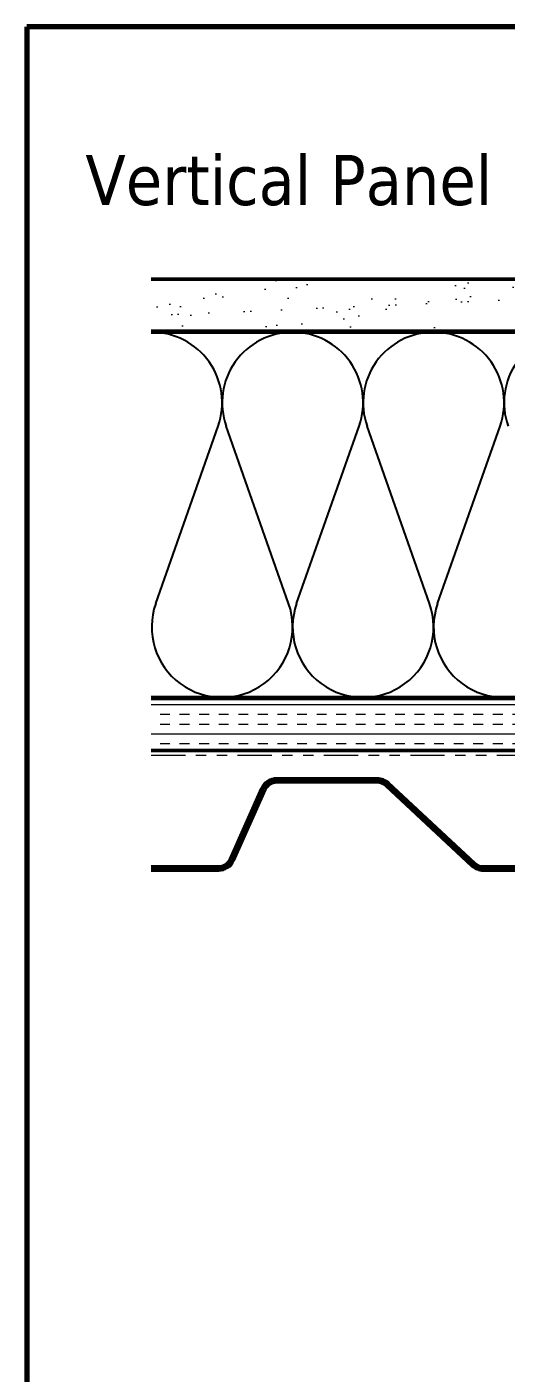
# Model space of a CAD drawing. Header units: inches. Extents: x 0.6 to 33.4, y 0.6 to 21.4.
# Drawn here: x 0.6 to 5.19, y 8.5 to 21.4 of the extents above; entities that cross this region are included whole.
import ezdxf

# ---------------------------------------------------------------- set-up
doc = ezdxf.new("R2010")
doc.units = ezdxf.units.IN
doc.header["$LTSCALE"] = 2
doc.header["$MEASUREMENT"] = 0
doc.linetypes.add('DOUBLE_DASH_CHAIN', pattern=[1.2403, 0.6614, -0.0827, 0.1654, -0.0827, 0.1654, -0.0827])
for name, color, linetype, lineweight in [('Border (ANSI)', 7, 'Continuous', 70), ('Hatch (ANSI)', 7, 'Continuous', 18), ('Sketch Geometry (ANSI)', 7, 'Continuous', 25), ('Symbol (ANSI)', 7, 'Continuous', 25), ('Visible (ANSI)', 7, 'Continuous', 50)]:
    doc.layers.add(name, color=color, linetype=linetype, lineweight=lineweight)
doc.styles.add('Note Text (ANSI)', font='tahoma.ttf')

# ---------------------------------------------------------------- blocks, each defined once
blk = doc.blocks.new('Borders ATAS A Border')
at = {"layer": 'Border (ANSI)'}
for p, q in [((0.3, 10.7), (0.3, 0.3)), ((16.7, 10.7), (0.3, 10.7))]:
    blk.add_line(p, q, dxfattribs=at)

msp = doc.modelspace()

# ---------------------------------------------------------------- hatches: boundary and pattern name
at = {"layer": 'Hatch (ANSI)', "true_color": 0x804000}
h = msp.add_hatch(dxfattribs=at)
h.set_pattern_fill('AR-SAND', color=36, scale=0.25, angle=45, style=0)
h.paths.add_polyline_path([(1.78949, 18.98404), (14.10476, 18.98404), (14.10476, 18.48404), (1.78949, 18.48404)])
h = msp.add_hatch(dxfattribs=at)
h.set_pattern_fill('INSUL', color=36, scale=0.75, style=0)
h.paths.add_polyline_path([(1.78949, 14.96404), (14.10476, 14.96404), (14.10476, 14.46404), (1.78949, 14.46404)])

# ---------------------------------------------------------------- linework, layer by layer
at = {"layer": 'Sketch Geometry (ANSI)', "color": 150, "true_color": 0x0080ff}
for p, q in [((1.83298, 15.87296), (2.43154, 17.57512)), ((3.10654, 15.87296), (2.50798, 17.57512)), ((3.18298, 15.87296), (3.78154, 17.57512)), ((4.45654, 15.87296), (3.85798, 17.57512)), ((4.53298, 15.87296), (5.13154, 17.57512))]:
    msp.add_line(p, q, dxfattribs=at)
for centre, start, end in [((1.79476, 17.79904), 340.626098, 90), ((3.14476, 17.79904), 90, 199.373902), ((3.14476, 17.79904), 340.626098, 90), ((4.49476, 17.79904), 90, 199.373902), ((4.49476, 17.79904), 340.626098, 90), ((5.84476, 17.79904), 90, 199.373902), ((2.46976, 15.64904), 160.626098, 19.373902), ((3.81976, 15.64904), 160.626098, 19.373902), ((5.16976, 15.64904), 160.626098, 19.373902)]:
    msp.add_arc(centre, 0.675, start, end, dxfattribs=at)
at = {"layer": 'Visible (ANSI)', "color": 36, "true_color": 0x804000}
for p, q in [((1.78949, 18.98404), (14.10476, 18.98404)), ((14.10476, 18.48404), (1.78949, 18.48404)), ((1.78949, 14.96404), (14.10476, 14.96404)), ((14.10476, 14.46404), (1.78949, 14.46404))]:
    msp.add_line(p, q, dxfattribs=at)
at = {"layer": 'Visible (ANSI)', "color": 150, "true_color": 0x0080ff}
for p, q in [((1.78949, 18.47404), (12.59476, 18.47404)), ((12.59476, 14.97404), (1.78949, 14.97404))]:
    msp.add_line(p, q, dxfattribs=at)
at = {"layer": 'Visible (ANSI)', "color": 30, "linetype": 'DOUBLE_DASH_CHAIN', "lineweight": 18, "ltscale": 0.247788, "true_color": 0xff8000}
for p, q in [((14.08276, 14.45404), (1.78949, 14.45404)), ((1.78949, 14.42204), (14.08276, 14.42204))]:
    msp.add_line(p, q, dxfattribs=at)
at = {"layer": 'Visible (ANSI)', "color": 5, "true_color": 0x0000ff}
for p, q in [((3.95467, 14.19404), (2.99245, 14.19404)), ((2.85085, 14.10208), (2.54859, 13.4232)), ((2.576, 13.411), (2.87826, 14.08988)), ((2.99245, 14.16404), (3.95467, 14.16404)), ((4.03992, 14.13046), (4.8654, 13.36068)), ((4.88586, 13.38262), (4.06038, 14.1524)), ((2.4344, 13.34904), (1.78949, 13.34904)), ((1.78949, 13.31904), (2.4344, 13.31904)), ((6.4344, 13.34904), (4.97111, 13.34904)), ((4.97111, 13.31904), (6.4344, 13.31904))]:
    msp.add_line(p, q, dxfattribs=at)
for centre, radius, start, end in [((2.99245, 14.03904), 0.155, 90, 156), ((3.95467, 14.03904), 0.155, 47, 90), ((2.99245, 14.03904), 0.125, 90, 156), ((3.95467, 14.03904), 0.125, 47, 90), ((2.4344, 13.47404), 0.125, 270, 336), ((2.4344, 13.47404), 0.155, 270, 336), ((4.97111, 13.47404), 0.155, 227, 270), ((4.97111, 13.47404), 0.125, 227, 270)]:
    msp.add_arc(centre, radius, start, end, dxfattribs=at)

# ---------------------------------------------------------------- block references
at = {"xscale": 2, "yscale": 2, "zscale": 2}
msp.add_blockref('Borders ATAS A Border', (0, 0), dxfattribs=at)

# ---------------------------------------------------------------- texts
at = {"layer": 'Symbol (ANSI)', "insert": (1.15966, 20.17301), "char_height": 0.48, "width": 3.9364668, "attachment_point": 1, "style": 'Note Text (ANSI)'}
msp.add_mtext('{\\fTahoma|b0|i0;\\H0.4800;Vertical Panel}', dxfattribs=at)

doc.saveas('drawing.dxf')
